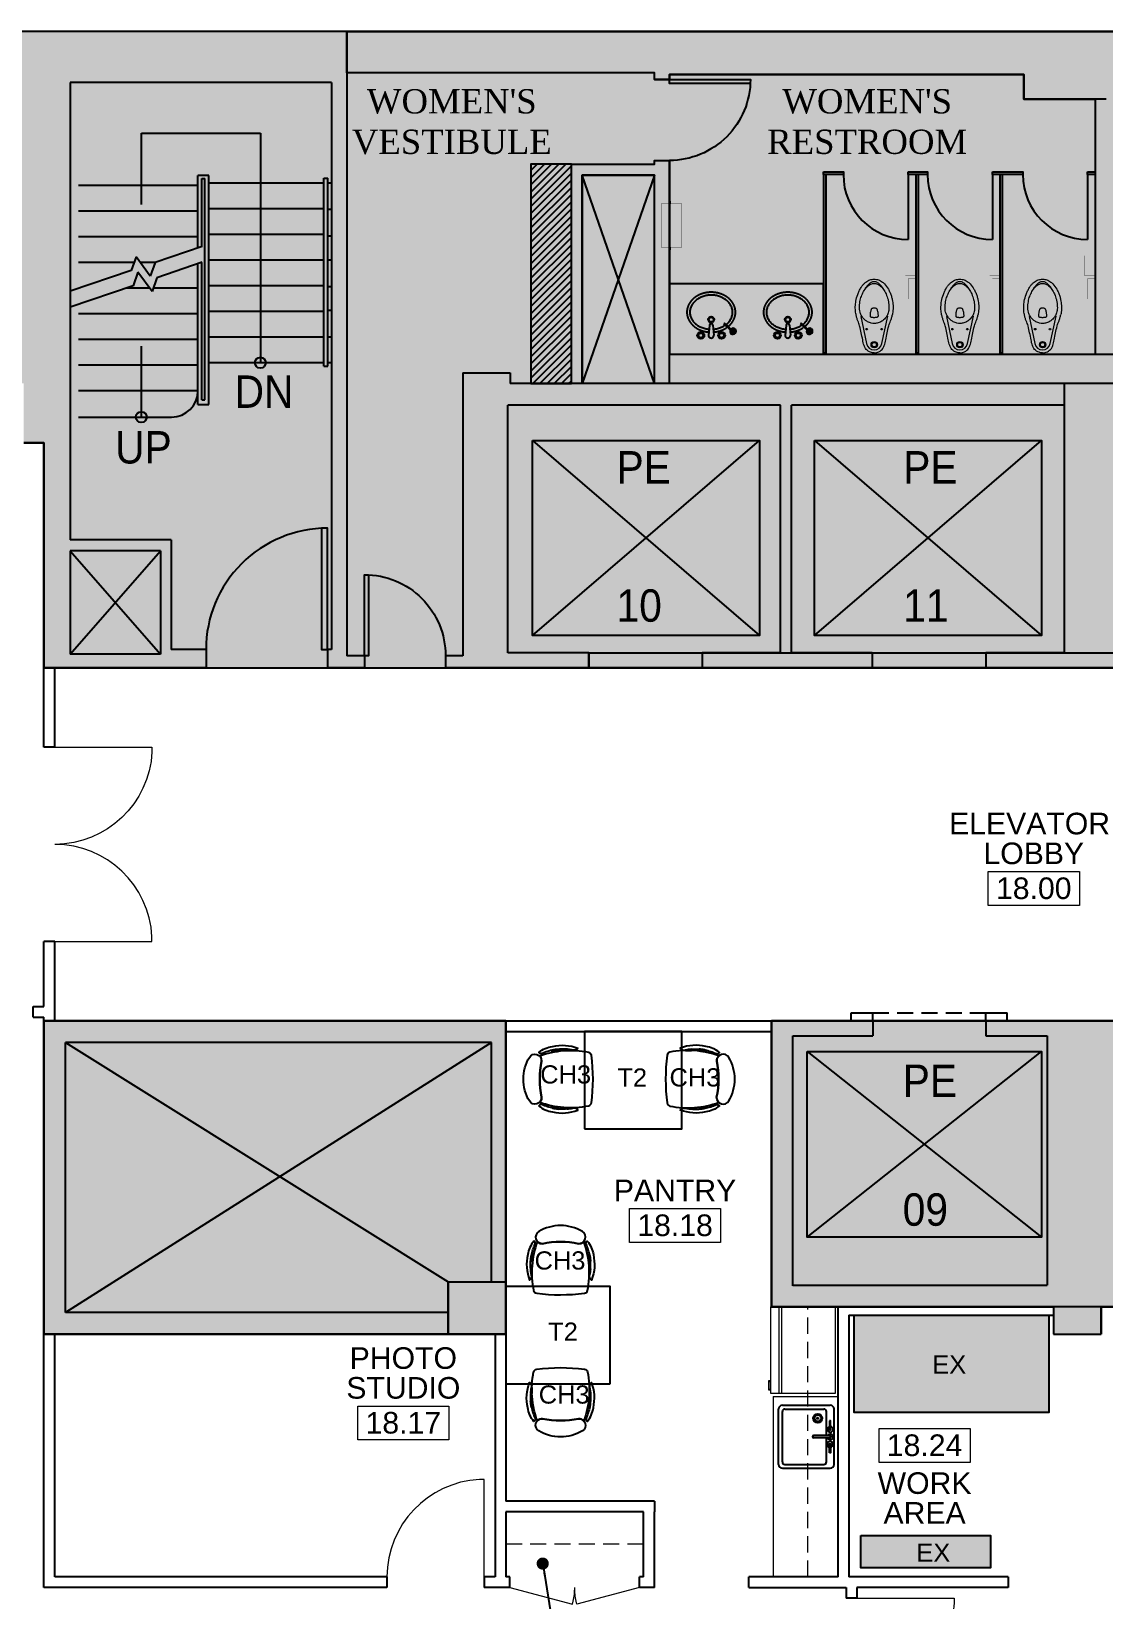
# Model space of a CAD drawing. Extents: x 7058 to 14872, y 5302 to 11550.
# Drawn here: x 7540 to 7937, y 6055 to 6635 of the extents above; entities that cross this region are included whole.
import ezdxf
from ezdxf.enums import TextEntityAlignment as Align

# ---------------------------------------------------------------- set-up
doc = ezdxf.new("R2010")
doc.units = 0
doc.header["$LTSCALE"] = 48
doc.header["$MEASUREMENT"] = 0
for name, pattern in [('CM-18$0$DASHED', [0.75, 0.5, -0.25]), ('CM-18$0$HIDDEN2', [0.1875, 0.125, -0.0625]), ('PM-18_1250 BRDWY$0$HIDDEN2', [0.1875, 0.125, -0.0625])]:
    doc.linetypes.add(name, pattern=pattern)
doc.layers.get('0').update_dxf_attribs({"linetype": 'CONTINUOUS'})
for name, color, linetype in [('A-FURN', 2, 'CONTINUOUS'), ('A-FURN-EX', 9, 'CONTINUOUS'), ('A-NOTE-TAGS', 4, 'CONTINUOUS'), ('CM-18$0$01-BS-1350LIBERTYAVE$0$PLUMBING', 3, 'CONTINUOUS'), ('CM-18$0$A-PART-WALL', 2, 'CONTINUOUS'), ('CM-18$0$A-PM-MILW', 1, 'CONTINUOUS'), ('CM-18$0$A-PM-WDHATCH', 2, 'CONTINUOUS'), ('CM-18$0$A-TEXT', 1, 'CONTINUOUS'), ('CM-18$0$A_Stair', 1, 'CONTINUOUS'), ('CM-18$0$C-Core', 3, 'CONTINUOUS'), ('CM-18$0$C-Door', 2, 'CONTINUOUS'), ('CM-18$0$C-Elev', 2, 'CONTINUOUS'), ('CM-18$0$C-Hatch', 1, 'CONTINUOUS'), ('CM-18$0$C-Plumb', 1, 'CONTINUOUS'), ('CM-18$0$C-Stair', 1, 'CONTINUOUS'), ('CM-18$0$C-Txt', 1, 'CONTINUOUS'), ('CM-18$0$CORE-30', 4, 'CONTINUOUS'), ('CM-18$0$CORE-33', 6, 'CONTINUOUS'), ('CM-18$0$NIC', 9, 'CONTINUOUS'), ('CM-18$0$survey', 212, 'CONTINUOUS'), ('PM-18_1250 BRDWY$0$A-Door', 2, 'CONTINUOUS'), ('PM-18_1250 BRDWY$0$A-PM-WALL', 4, 'CONTINUOUS'), ('PM-18_1250 BRDWY$0$A-WALL', 4, 'CONTINUOUS')]:
    doc.layers.add(name, color=color, linetype=linetype)
for name, color, linetype, lineweight in [('A-PM-RMNO', 1, 'CONTINUOUS', 13), ('PM-18_1250 BRDWY$0$A-PM-DOOR', 2, 'CONTINUOUS', 5), ('PM-18_1250 BRDWY$0$A-PM-MILL', 1, 'CONTINUOUS', 5), ('PM-18_1250 BRDWY$0$A-PM-OVHD', 2, 'PM-18_1250 BRDWY$0$HIDDEN2', 5), ('PM-18_1250 BRDWY$0$A-PM-PLUMB', 1, 'CONTINUOUS', 5)]:
    doc.layers.add(name, color=color, linetype=linetype, lineweight=lineweight)
doc.styles.add('ARIAL', font='ARIAL', dxfattribs={"height": 0.2})
doc.styles.add('CM-18$0$STANDARD', font='arial.ttf', dxfattribs={"width": 0.8})
doc.styles.add('CM-18$0$times', font='times.ttf', dxfattribs={"height": 12})
doc.styles.add('PM-18_1250 BRDWY$0$DIM', font='romans.shx')
doc.styles.add('ROM1-8', font='arial.ttf', dxfattribs={"height": 9})
doc.styles.add('TMP - ARIAL', font='arial.ttf')
doc.dimstyles.new('DIM1-8', dxfattribs={"dimtxt": 9, "dimasz": 0.125, "dimexe": 0.1875, "dimexo": 0.0625, "dimgap": 0.0625, "dimtad": 0, "dimdec": 0, "dimzin": 11, "dimdsep": 46, "dimlunit": 4, "dimtxsty": 'ROM1-8', "dimblk": 'OBLIQUE', "dimblk1": 'OBLIQUE', "dimblk2": 'T', "dimcen": 0.0625, "dimse1": 1, "dimse2": 1, "dimadec": 0, "dimazin": 0, "dimtfac": 0.0625, "dimtdec": 0, "dimtofl": 0, "dimtmove": 2, "dimatfit": 3, "dimldrblk": 'OBLIQUE', "dimfxl": 1, "dimfrac": 2, "dimtolj": 1, "dimtzin": 0, "dimarcsym": 0})

# ---------------------------------------------------------------- blocks, each defined once
blk = doc.blocks.new('A$C30697977')
at = {"lineweight": -3}
for points in [[(17.95, 23.8, 0.218659), (17.9, 21.76, -0.105326), (22.67, 9.24, 0.21866), (24.06, 7.75, -0.139284), (7.62, 0.01, -0.318289), (6.27, 0.73, -0.06355), (0, 17.22, -0.31825), (0.52, 18.65, -0.139284)], [(10.92, 23.72, -0.020017), (12.39, 24.04), (12.39, 24.04, -0.059393), (16.83, 24.3, 0.392684), (17.7, 25.08, 0.147428), (12.19, 25.41, 0.150253), (3.63, 21.44, 0.306383), (5.49, 21.33, -0.079429)], [(13.05, 23.51), (12.64, 24.08, 0.003473), (12.39, 24.04), (12.39, 24.04, 0.020017), (10.92, 23.72, 0.008931), (10.28, 23.54), (10.63, 23.02, -0.023605)], [(21.65, 24.66, -0.270736), (27.39, 9.57, -0.775393), (22.67, 9.24, 0.105326), (17.9, 21.76, -0.775392)], [(7.82, 22.14), (7.6, 22.5, 0.029992), (5.63, 21.41), (5.68, 21.31, -0.011877), (7.15, 21.88, -0.00681)], [(18.75, 3.14, 0.020017), (20.06, 3.87), (20.06, 3.87, 0.059393), (23.55, 6.63, -0.392684), (24.72, 6.63, -0.147428), (20.82, 2.72, -0.150253), (11.79, 0, -0.306383), (13.11, 1.32, 0.079429)], [(15.38, 2.26), (15.46, 1.84, -0.029992), (13.26, 1.34), (13.24, 1.45, 0.011877), (14.71, 2.01, 0.00681)], [(20.2, 4.71), (20.28, 4.01, -0.003473), (20.06, 3.87), (20.06, 3.87, -0.020017), (18.75, 3.14, -0.008931), (18.15, 2.85), (18.07, 3.47, 0.023605)]]:
    blk.add_lwpolyline(points, format="xyb", close=True, dxfattribs=at)
blk = doc.blocks.new('CM-18$0$RDM-Door')
blk.add_lwpolyline([(-0.049, 0.999), (-0.049, 0), (0, 0), (0, 1, 0.414214), (-1, 0)], format="xyb")
blk = doc.blocks.new('CM-18$0$A$C3844355F')
at = {"lineweight": 0}
for p, q in [((4.14, 23.8), (1.92, 13.73)), ((5.82, 24.24), (6.39, 25.24)), ((6.4, 23.22), (5.82, 24.24)), ((6.39, 25.24), (6.41, 25.26)), ((6.42, 25.26), (6.41, 25.26)), ((6.42, 25.26), (7.56, 25.26)), ((7.56, 25.26), (7.58, 25.26)), ((7.59, 25.24), (7.58, 25.26)), ((8.17, 24.24), (7.58, 23.22)), ((7.59, 25.24), (8.17, 24.24)), ((11.99, 13.84), (9.88, 23.8)), ((7.58, 23.22), (6.4, 23.22))]:
    blk.add_line(p, q, dxfattribs=at)
for centre, radius in [((6.99, 24.24), 1.17), ((6.99, 24.24), 0.827), ((4.24, 18.5), 0.281), ((9.74, 18.5), 0.281)]:
    blk.add_circle(centre, radius, dxfattribs=at)
blk.add_arc((7.01, 23.3), 2.91, 9.9732, 169.99299, dxfattribs=at)
for points in [[(6.99, 27.26), (6.32, 27.21), (5.67, 27.04), (4.79, 26.6), (4.04, 25.98), (3.5, 25.18), (3.25, 24.6), (2.72, 22.44), (1.6, 17.32), (1.31, 16.35), (0.91, 15.39), (0.55, 14.33), (0.25, 13.12)], [(6.99, 27.26), (7.66, 27.21), (8.31, 27.04), (9.19, 26.6), (9.94, 25.98), (10.48, 25.18), (10.73, 24.6), (11.26, 22.44), (12.38, 17.32), (12.67, 16.35), (13.07, 15.39), (13.43, 14.33), (13.73, 13.12)], [(13.73, 13.12), (13.89, 12.16), (13.98, 10.17), (13.77, 8.12), (13.1, 5.63), (12.54, 4.3), (11.88, 3.12), (11.53, 2.58), (10.8, 1.71), (10.06, 1.06), (9.32, 0.58), (8.57, 0.26), (7.8, 0.06), (6.99, 0), (6.18, 0.06), (5.41, 0.26), (4.66, 0.58), (3.92, 1.06), (3.18, 1.71), (1.76, 3.66), (1.13, 4.95), (0.63, 6.31), (0.31, 7.56), (0.01, 9.71), (0, 11.02), (0.1, 12.21), (0.25, 13.12)], [(5.85, 14), (6.22, 14.07), (6.73, 14.12), (6.99, 14.12), (7.33, 14.13), (7.72, 14.08), (8.13, 14), (8.25, 13.97), (8.35, 13.93), (8.43, 13.86), (8.49, 13.76), (8.53, 13.64), (8.53, 13.52), (8.43, 12.44), (8.3, 11.81), (8.19, 11.39), (8.11, 11.19), (8, 11.02), (7.86, 10.89), (7.48, 10.73), (6.99, 10.67), (6.5, 10.73), (6.13, 10.89), (5.99, 11.02), (5.87, 11.19), (5.8, 11.39), (5.63, 12.01), (5.53, 12.56), (5.47, 13.06), (5.45, 13.52), (5.46, 13.64), (5.49, 13.76), (5.56, 13.86), (5.64, 13.93), (5.73, 13.97), (5.85, 14)], [(3.66, 3.39), (5.04, 1.8), (5.74, 1.28), (6.34, 1.02), (6.99, 0.92), (7.64, 1.02), (8.49, 1.44), (9.44, 2.27), (10.31, 3.37)]]:
    blk.add_spline(points, degree=3, dxfattribs=at)
at = {"lineweight": 0, "start_tangent": (0.992674, 0.120826), "end_tangent": (0.99568, -0.092852)}
blk.add_spline([(6.99, 1.53), (7.58, 1.59), (8.18, 1.78), (8.77, 2.09), (9.34, 2.53), (10.68, 4.18), (11.56, 5.88), (12.16, 7.8), (12.45, 9.99), (12.44, 11.15), (12.25, 12.2), (11.84, 13.28), (11.37, 14.09), (10.45, 15.07), (9.48, 15.74), (8.71, 16.09), (8.08, 16.26), (6.99, 16.37), (6.48, 16.35), (5.91, 16.26), (4.5, 15.74), (3.88, 15.36), (3.21, 14.79), (2.62, 14.1), (1.94, 12.84), (1.55, 11.14), (1.54, 9.98), (1.65, 8.74), (1.88, 7.55), (2.61, 5.47), (3.56, 3.78), (4.65, 2.52), (5.22, 2.09), (5.8, 1.78), (6.41, 1.59), (6.99, 1.53)], degree=3, dxfattribs=at)
blk = doc.blocks.new('CM-18$0$SDP')
at = {"layer": 'CM-18$0$CORE-30', "color": 0, "linetype": 'Continuous'}
for p, q in [((8, 3.7), (102, 3.6)), ((102, -3.8), (102, 3.6)), ((8.1, -3.8), (102, -3.8))]:
    blk.add_line(p, q, dxfattribs=at)
blk.add_circle((0, 0), 4.999992, dxfattribs=at)
for centre, radius, start, end in [((0, 0), 25.999959, 8.181419, 351.595911), ((0, 0), 19.999968, 10.661147, 349.047231), ((0, 0), 9.999984, 21.715631, 337.666331), ((12.421409, -0.049997), 5.721638, 139.049594, 220.950431)]:
    blk.add_arc(centre, radius, start, end, dxfattribs=at)
blk = doc.blocks.new('*U180')
at = {"layer": 'CM-18$0$CORE-33', "color": 0, "linetype": 'Continuous'}
for p, q in [((42.5, 12.4), (-35.1, 20)), ((42.7, -12.6), (-33, -20))]:
    blk.add_line(p, q, dxfattribs=at)
for centre, radius, start, end in [((-34.909202, 0.018878), 20, 90.428336, 275.447825), ((42.590798, 0.011298), 12.5, 269.994397, 89.994397)]:
    blk.add_arc(centre, radius, start, end, dxfattribs=at)
blk = doc.blocks.new('CM-18$0$SINK-2')
at = {"linetype": 'CM-18$0$DASHED'}
for points in [[(2.5, 4.44, 0.002583), (2.43, 4.38, 0.050103), (1.31, 3.26, 0.05401), (0.48, 1.98, 0.05743), (-0.03, 0.6, 0.059465), (-0.2, -0.85, 0.059465), (-0.03, -2.29, 0.05743), (0.48, -3.67, 0.05401), (1.31, -4.95, 0.050103), (2.43, -6.07, 0.046459), (3.8, -6.99, 0.04353), (5.35, -7.68, 0.041523), (7.04, -8.1, 0.040512), (8.8, -8.24, 0.040512), (10.55, -8.1, 0.041523), (12.24, -7.68, 0.04353), (13.8, -6.99, 0.046459), (15.16, -6.07, 0.050103), (16.28, -4.95, 0.05401), (17.11, -3.67, 0.05743), (17.62, -2.29, 0.059465), (17.8, -0.85, 0.059465), (17.62, 0.6, 0.05743), (17.11, 1.98, 0.05401), (16.28, 3.26, 0.050103), (15.16, 4.38, 0.046459), (13.8, 5.3, 0.04353), (12.24, 5.98, 0.041523), (10.55, 6.41, 0.020592), (9.66, 6.51)], [(7.92, 6.51, 0.02035), (7.04, 6.41, 0.041523), (5.35, 5.98, 0.04353), (3.8, 5.3, 0.021411), (3.15, 4.91, 0.021411)]]:
    blk.add_lwpolyline(points, format="xyb", dxfattribs=at)
at = {"linetype": 'Continuous'}
for points in [[(3.32, 3.73, 0.005269), (3.19, 3.62, 0.050089), (2.2, 2.67, 0.054648), (1.47, 1.57, 0.05873), (1.02, 0.39, 0.061199), (0.87, -0.85, 0.061199), (1.02, -2.08, 0.05873), (1.47, -3.26, 0.054648), (2.2, -4.36, 0.050089), (3.19, -5.32, 0.045932), (4.39, -6.1, 0.042656), (5.76, -6.69, 0.040445), (7.25, -7.05, 0.039341), (8.8, -7.17, 0.039341), (10.34, -7.05, 0.040445), (11.83, -6.69, 0.042656), (13.2, -6.1, 0.045932), (14.4, -5.32, 0.050089), (15.39, -4.36, 0.054648), (16.12, -3.26, 0.05873), (16.57, -2.08, 0.061199), (16.73, -0.85, 0.061199), (16.57, 0.39, 0.05873), (16.12, 1.57, 0.054648), (15.39, 2.67, 0.050089), (14.4, 3.62, 0.045932), (13.2, 4.41, 0.042656), (11.83, 4.99, 0.040445), (10.34, 5.35, 0.020028), (9.56, 5.45)], [(8.02, 5.45, 0.019756), (7.25, 5.35, 0.040445), (5.76, 4.99, 0.042656), (4.39, 4.41, 0.030234), (3.58, 3.92, 0.030234)]]:
    blk.add_lwpolyline(points, format="xyb", dxfattribs=at)
for centre, radius in [((4.94, 7.73), 1.29), ((4.94, 7.73), 0.857), ((12.65, 7.73), 1.29), ((12.65, 7.73), 0.857), ((8.8, 1.89), 1.11), ((8.8, 1.89), 0.857)]:
    blk.add_circle(centre, radius, dxfattribs=at)
for name, p, xscale, yscale, zscale, rotation in [('CM-18$0$SDP', (0.72, 6.22), 0.04285884925987415, 0.04285884925987415, 0.04285876356274101, 318.8377430090977), ('*U180', (8.8, 6.01), 0.04928757809102535, 0.04928757809102535, 0.04928757809102535, 270)]:
    blk.add_blockref(name, p, dxfattribs=dict(at, xscale=xscale, yscale=yscale, zscale=zscale, rotation=rotation))
blk = doc.blocks.new('CM-18$0$18th fl survey')
at = {"layer": 'CM-18$0$survey'}
for p, q in [((269.31, 0), (269.31, -105.88)), ((918.56, 0), (269.31, 0)), ((269.31, -105.88), (373.81, -105.88)), ((373.81, -105.88), (373.81, -116)), ((391.44, -116), (391.44, -105.88)), ((391.44, -105.88), (491.19, -105.88)), ((373.81, -116), (391.44, -116))]:
    blk.add_line(p, q, dxfattribs=at)
for points in [[(0, 130.75), (0, 214.12), (-7.5, 214.12)], [(0, 130.75), (630.44, 130.75)], [(0, 0), (0, -116), (171, -116), (171, 0), (0, 0)]]:
    blk.add_lwpolyline(points, dxfattribs=at)
blk = doc.blocks.new('CM-18')
at = {"layer": 'CM-18$0$A-PM-MILW'}
h = blk.add_hatch(dxfattribs=at)
h.set_pattern_fill('ANSI31', color=256, scale=15, style=0)
h.set_pattern_definition([(45, (7722.8793, 6504.9874), (-1.325825, 1.325825), [])])
h.paths.add_polyline_path([(7737.88, 6586.24), (7722.88, 6586.24), (7722.88, 6504.99), (7737.88, 6504.99)])
at = {"layer": 'CM-18$0$C-Hatch'}
h = blk.add_hatch(color=256, dxfattribs=at)
h.paths.add_polyline_path([(7649.07, 6616.49), (7649.07, 6406.49), (7647.57, 6406.49), (7647.57, 6399.74), (7661.25, 6399.74), (7661.25, 6404.24), (7654.75, 6404.24), (7654.75, 6635.47), (7532.69, 6635.47), (7532.69, 6511.11), (7528.69, 6511.11), (7528.69, 6505.11), (7535.07, 6505.11), (7535.07, 6483.11), (7542.57, 6483.11), (7542.57, 6399.74), (7602.57, 6399.74), (7602.57, 6406.49), (7589.69, 6406.49), (7589.69, 6447.11), (7552.32, 6447.11), (7552.32, 6616.49)])
h.paths.add_polyline_path([(7585.69, 6443.11), (7585.69, 6404.74), (7552.32, 6404.74), (7552.32, 6443.11)], flags=16)
for points in [[(7654.75, 6635.47), (8315.82, 6635.47), (8315.82, 6620.75), (8297.07, 6620.75), (8297.07, 6553.69), (8299.19, 6553.69), (8299.19, 6549.49), (8279.88, 6549.49), (8279.88, 6561.32), (8279.88, 6593.24), (8274.51, 6593.24), (8274.51, 6605.49), (8214, 6605.49), (8214, 6618.99), (8157.88, 6618.99), (8157.88, 6617.11), (8153.88, 6617.11), (8153.88, 6618.99), (7971.25, 6618.99), (7971.25, 6516.36), (8153.88, 6516.37), (8153.88, 6581.11), (8157.88, 6581.11), (8157.88, 6569.11), (8242.38, 6569.11), (8242.38, 6545.05), (8238.38, 6545.05), (8238.38, 6565.11), (8159.38, 6565.11), (8159.38, 6504.99), (7768.63, 6504.99), (7768.63, 6582.24), (7741.88, 6582.24), (7741.88, 6504.99), (7737.88, 6504.99), (7737.88, 6586.24), (7768.63, 6586.24), (7768.63, 6587.65), (7774.13, 6587.65), (7774.13, 6515.9), (7961.07, 6515.9), (7961.07, 6615.47), (7935.79, 6615.47), (7935.79, 6610.4), (7905.38, 6610.4), (7905.38, 6619.53), (7774.13, 6619.53), (7774.13, 6617.65), (7768.63, 6617.65), (7768.63, 6620.15), (7654.75, 6620.15)], [(7931.75, 6515.9), (7935.79, 6515.9), (7935.79, 6610.4), (7931.75, 6610.4)], [(7815.32, 6496.99), (7815.32, 6405.24), (7786.25, 6405.24), (7786.25, 6399.74), (7849.25, 6399.74), (7849.25, 6405.24), (7819.32, 6405.24), (7819.32, 6496.99), (7920.32, 6496.99), (7920.32, 6504.99), (7715.13, 6504.99), (7715.13, 6508.99), (7697.63, 6508.99), (7697.63, 6404.24), (7691.25, 6404.24), (7691.25, 6399.74), (7744.25, 6399.74), (7744.25, 6405.24), (7714.32, 6405.24), (7714.32, 6496.99)], [(7937.32, 6504.99), (7920.32, 6504.99), (7920.32, 6405.24), (7891.25, 6405.24), (7891.25, 6399.74), (7974, 6399.74), (7974, 6405.24), (7937.32, 6405.24)], [(7744.25, 6405.24), (8188.19, 6405.24), (8188.19, 6399.74), (7744.25, 6399.74)], [(7934, 6163.09), (7916.38, 6163.09), (7916.38, 6152.99), (7934, 6152.99)]]:
    blk.add_hatch(color=256, dxfattribs=at).paths.add_polyline_path(points)
h = blk.add_hatch(color=256, dxfattribs=at)
h.paths.add_polyline_path([(7713.57, 6172.36), (7692.25, 6172.36), (7692.25, 6152.99), (7713.57, 6152.99)], flags=17)
h.paths.add_polyline_path([(7713.57, 6268.99), (7542.57, 6268.99), (7542.57, 6152.99), (7692.25, 6152.99), (7692.25, 6160.99), (7550.57, 6160.99), (7550.57, 6260.99), (7708.25, 6260.99), (7708.25, 6172.36), (7713.57, 6172.36)])
h = blk.add_hatch(color=256, dxfattribs=at)
h.paths.add_polyline_path([(7936, 6263.49), (7966.55, 6263.49), (7966.55, 6268.99), (7891.23, 6268.99), (7891.23, 6263.49), (7914, 6263.49), (7914, 6171.11), (7819.88, 6171.11), (7819.88, 6263.49), (7849.42, 6263.49), (7849.42, 6268.99), (7811.88, 6268.99), (7811.88, 6163.11), (7916.38, 6163.11), (7916.38, 6152.99), (7934, 6152.99), (7934, 6163.11), (7980.56, 6163.11), (7980.56, 6171.11), (7936, 6171.11)])
h.paths.add_polyline_path([(7934, 6163.09), (7916.38, 6163.09), (7916.38, 6152.99), (7934, 6152.99)], flags=17)
h.paths.add_polyline_path([(8051.13, 6163.09), (8033.75, 6163.09), (8033.75, 6152.99), (8051.13, 6152.99)])
h.paths.add_polyline_path([(8288.69, 6178.11), (8255.88, 6178.11), (8255.88, 6152.99), (8288.69, 6152.99)])
h.paths.add_polyline_path([(8461.13, 6268.99), (8327.05, 6268.99), (8327.05, 6262.99), (8351.94, 6262.99), (8351.94, 6158.36), (8288.69, 6158.36), (8288.69, 6152.99), (8461.13, 6152.99)])
h.paths.add_polyline_path([(8357.94, 6160.36), (8357.94, 6260.99), (8456.07, 6260.99), (8456.07, 6160.36)], flags=16)
h.paths.add_polyline_path([(8297.05, 6268.99), (8230.61, 6268.99), (8230.61, 6263.49), (8278.42, 6263.49), (8278.42, 6178.11), (8284.42, 6178.11), (8284.42, 6262.99), (8297.05, 6262.99)])
at = {"layer": 'CM-18$0$NIC'}
for points in [[(8469.63, 6635.47), (8345.57, 6635.47), (8345.57, 6630.61), (8315.82, 6630.61), (8315.82, 6635.47), (7532.69, 6635.47), (7532.69, 6505.11), (7535.07, 6505.11), (7535.07, 6483.11), (7542.57, 6483.11), (7542.57, 6399.74), (8296.63, 6399.74), (8296.63, 6507.99), (8278.75, 6507.99), (8278.75, 6504.99), (8242.38, 6504.99), (8242.38, 6569.11), (8157.88, 6569.11), (8157.88, 6618.99), (8214, 6618.99), (8214, 6605.49), (8274.51, 6605.49), (8274.51, 6593.24), (8279.88, 6593.24), (8288.13, 6549.49), (8344.19, 6549.49), (8344.19, 6545.69), (8350.63, 6545.69), (8350.63, 6394.94), (8464.25, 6394.94), (8464.25, 6478.13), (8469.63, 6476.04)], [(7542.57, 6268.99), (7713.57, 6268.99), (7713.57, 6152.99), (7542.57, 6152.99)], [(8461.13, 6268.99), (8461.13, 6152.99), (8255.88, 6152.99), (8255.88, 6163.09), (7811.88, 6163.09), (7811.88, 6268.99)]]:
    blk.add_hatch(color=256, dxfattribs=at).paths.add_polyline_path(points)
at = {"layer": 'CM-18$0$01-BS-1350LIBERTYAVE$0$PLUMBING', "const_width": 0.125}
blk.add_lwpolyline([(7774.13, 6555.52), (7771.13, 6555.52), (7771.13, 6571.56), (7774.13, 6571.56), (7774.13, 6572.56), (7774.69, 6572.56), (7774.69, 6571.56), (7778.69, 6571.56), (7778.69, 6555.56), (7774.69, 6555.56), (7774.69, 6554.56), (7774.13, 6554.56), (7774.13, 6571.56)], dxfattribs=at)
at = {"layer": 'CM-18$0$01-BS-1350LIBERTYAVE$0$PLUMBING', "const_width": 0.0625}
for points in [[(7861.51, 6544.9), (7861.51, 6552.4), (7865.32, 6552.4), (7865.32, 6544.9)], [(7892.68, 6544.9), (7892.68, 6552.4), (7896.49, 6552.4), (7896.49, 6544.9)], [(7927.94, 6544.9), (7927.94, 6552.4), (7931.75, 6552.4), (7931.75, 6544.9)], [(7862.51, 6536.34), (7862.51, 6543.84), (7865.32, 6543.84), (7865.32, 6536.34)], [(7893.68, 6536.34), (7893.68, 6543.84), (7896.49, 6543.84), (7896.49, 6536.34)], [(7928.94, 6536.34), (7928.94, 6543.84), (7931.75, 6543.84), (7931.75, 6536.34)]]:
    blk.add_lwpolyline(points, close=True, dxfattribs=at)
at = {"layer": 'CM-18$0$A-PART-WALL'}
for p, q in [((7862.53, 6582.4), (7862.53, 6558.4)), ((7893.7, 6582.4), (7893.7, 6558.4)), ((7928.97, 6582.4), (7928.97, 6558.4))]:
    blk.add_line(p, q, dxfattribs=at)
for points in [[(7831.17, 6583.4), (7838.53, 6583.4), (7838.53, 6582.4), (7831.17, 6582.4)], [(7831.17, 6582.4), (7831.17, 6516.4), (7832.17, 6516.4), (7832.17, 6582.4)], [(7862.53, 6583.4), (7869.7, 6583.4), (7869.7, 6582.4), (7862.53, 6582.4)], [(7865.32, 6582.4), (7865.32, 6516.4), (7866.32, 6516.4), (7866.32, 6582.4)], [(7893.7, 6583.4), (7904.97, 6583.4), (7904.97, 6582.4), (7893.7, 6582.4)], [(7896.49, 6582.4), (7896.49, 6516.4), (7897.49, 6516.4), (7897.49, 6582.4)], [(7928.97, 6583.4), (7931.75, 6583.4), (7931.75, 6582.4), (7928.97, 6582.4)]]:
    blk.add_lwpolyline(points, close=True, dxfattribs=at)
for centre in [(7862.53, 6582.4), (7893.7, 6582.4), (7928.97, 6582.4)]:
    blk.add_arc(centre, 24, 180, 270, dxfattribs=at)
at = {"layer": 'CM-18$0$A-PM-MILW', "linetype": 'Continuous'}
for p, q in [((7841.42, 6271.99), (7849.42, 6271.99)), ((7841.42, 6268.99), (7841.42, 6271.99)), ((7849.42, 6268.99), (7849.42, 6271.99)), ((7891.23, 6271.99), (7899.23, 6271.99)), ((7891.23, 6268.99), (7891.23, 6271.99)), ((7899.23, 6268.99), (7899.23, 6271.99))]:
    blk.add_line(p, q, dxfattribs=at)
at = {"layer": 'CM-18$0$A-PM-MILW', "linetype": 'CM-18$0$HIDDEN2'}
blk.add_line((7849.42, 6271.99), (7891.23, 6271.99), dxfattribs=at)
at = {"layer": 'CM-18$0$A-PM-MILW'}
blk.add_line((7891.23, 6268.99), (7966.55, 6268.99), dxfattribs=at)
blk.add_line((7891.23, 6268.99), (7966.55, 6268.99), dxfattribs=at)
blk.add_lwpolyline([(7737.88, 6586.24), (7722.88, 6586.24), (7722.88, 6504.99), (7737.88, 6504.99)], close=True, dxfattribs=at)
at = {"layer": 'CM-18$0$A-PM-WDHATCH'}
blk.add_lwpolyline([(7831.17, 6515.9), (7831.17, 6541.9), (7774.13, 6541.9), (7774.13, 6515.9)], close=True, dxfattribs=at)
at = {"layer": 'CM-18$0$A_Stair'}
for p, q in [((7576.72, 6551.95), (7574.91, 6546.88)), ((7581.91, 6544.8), (7576.72, 6551.95)), ((7601.19, 6555.78), (7583.73, 6549.87)), ((7574.91, 6546.88), (7552.32, 6539.23)), ((7577.39, 6546.32), (7575.58, 6541.25)), ((7582.58, 6539.17), (7577.39, 6546.32)), ((7583.73, 6549.87), (7581.91, 6544.8)), ((7601.19, 6549.93), (7584.4, 6544.24)), ((7575.58, 6541.25), (7552.32, 6533.38)), ((7584.4, 6544.24), (7582.58, 6539.17))]:
    blk.add_line(p, q, dxfattribs=at)
at = {"layer": 'CM-18$0$C-Core'}
for p, q in [((8315.82, 6635.47), (7532.69, 6635.47)), ((7654.75, 6635.47), (7654.75, 6404.24)), ((7552.32, 6616.49), (7552.32, 6447.11)), ((7649.07, 6616.49), (7552.32, 6616.49)), ((7649.07, 6616.49), (7649.07, 6406.49)), ((7768.63, 6620.15), (7654.75, 6620.15)), ((7768.63, 6617.65), (7768.63, 6620.15)), ((7768.63, 6617.65), (7774.13, 6617.65)), ((7774.13, 6617.65), (7774.13, 6619.53)), ((7774.13, 6619.53), (7905.38, 6619.53)), ((7905.38, 6619.53), (7905.38, 6610.4)), ((7905.38, 6610.4), (7931.75, 6610.4)), ((7931.75, 6610.4), (7931.75, 6515.9)), ((7768.63, 6587.65), (7774.13, 6587.65)), ((7768.63, 6586.24), (7768.63, 6587.65)), ((7774.13, 6504.99), (7774.13, 6587.65)), ((7737.88, 6504.99), (7737.88, 6586.24)), ((7737.88, 6586.24), (7768.63, 6586.24)), ((7741.88, 6504.99), (7741.88, 6582.24)), ((7741.88, 6582.24), (7768.63, 6582.24)), ((7768.63, 6582.24), (7741.88, 6504.99)), ((7768.63, 6504.99), (7741.88, 6582.24)), ((7768.63, 6504.99), (7768.63, 6582.24)), ((7774.13, 6515.9), (7931.75, 6515.9)), ((7697.63, 6508.99), (7715.13, 6508.99)), ((7697.63, 6508.99), (7697.63, 6404.24)), ((7715.13, 6508.99), (7715.13, 6504.99)), ((8278.75, 6504.99), (7715.13, 6504.99)), ((7920.32, 6504.99), (7920.32, 6405.24)), ((7714.32, 6405.24), (7714.32, 6496.99)), ((7815.32, 6496.99), (7714.32, 6496.99)), ((7815.32, 6405.24), (7815.32, 6496.99)), ((7819.32, 6405.24), (7819.32, 6496.99)), ((7920.32, 6496.99), (7819.32, 6496.99)), ((7542.57, 6483.11), (7535.07, 6483.11)), ((7542.57, 6483.11), (7542.57, 6399.74)), ((7589.69, 6447.11), (7552.32, 6447.11)), ((7585.69, 6443.11), (7552.32, 6443.11)), ((7552.32, 6443.11), (7585.69, 6404.74)), ((7552.32, 6404.74), (7585.69, 6443.11)), ((7552.32, 6443.11), (7552.32, 6404.74)), ((7585.69, 6443.11), (7585.69, 6404.74)), ((7589.69, 6447.11), (7589.69, 6406.49)), ((7585.69, 6404.74), (7552.32, 6404.74)), ((7602.57, 6406.49), (7589.69, 6406.49)), ((7602.57, 6406.49), (7602.57, 6399.74)), ((7647.57, 6406.49), (7647.57, 6399.74)), ((7649.07, 6406.49), (7647.57, 6406.49)), ((7661.25, 6404.24), (7654.75, 6404.24)), ((7661.25, 6404.24), (7661.25, 6399.74)), ((7697.63, 6404.24), (7691.25, 6404.24)), ((7691.25, 6404.24), (7691.25, 6399.74)), ((7744.25, 6405.24), (7714.32, 6405.24)), ((7744.25, 6405.24), (7744.25, 6399.74)), ((7815.32, 6405.24), (7786.25, 6405.24)), ((7786.25, 6405.24), (7786.25, 6399.74)), ((7849.25, 6405.24), (7819.32, 6405.24)), ((7849.25, 6405.24), (7849.25, 6399.74)), ((7920.32, 6405.24), (7891.25, 6405.24)), ((7891.25, 6405.24), (7891.25, 6399.74)), ((7602.57, 6399.74), (7542.57, 6399.74)), ((7661.25, 6399.74), (7647.57, 6399.74)), ((7744.25, 6399.74), (7691.25, 6399.74)), ((7786.25, 6399.74), (7849.25, 6399.74)), ((7891.25, 6399.74), (7974, 6399.74)), ((7891.25, 6399.74), (7974, 6399.74)), ((7937.32, 6399.74), (7920.32, 6399.74)), ((7542.57, 6152.99), (7542.57, 6268.99)), ((7713.57, 6268.99), (7542.57, 6268.99)), ((7713.57, 6172.36), (7713.57, 6268.99)), ((7811.88, 6163.11), (7811.88, 6268.99)), ((7811.88, 6268.99), (7849.42, 6268.99)), ((7849.42, 6268.99), (7849.42, 6263.49)), ((7891.23, 6268.99), (7891.23, 6263.49)), ((7819.88, 6170.86), (7819.88, 6263.49)), ((7819.88, 6263.49), (7849.42, 6263.49)), ((7891.23, 6263.49), (7914, 6263.49)), ((7914, 6263.49), (7914, 6171.11)), ((7708.25, 6260.99), (7550.57, 6160.99)), ((7550.57, 6260.99), (7692.25, 6172.36)), ((7708.25, 6260.99), (7550.57, 6260.99)), ((7550.57, 6160.99), (7550.57, 6260.99)), ((7708.25, 6172.36), (7708.25, 6260.99)), ((7713.57, 6172.36), (7713.57, 6152.99)), ((7819.88, 6171.11), (7914, 6171.11)), ((7811.88, 6163.11), (7916.38, 6163.11)), ((7916.38, 6163.11), (7811.88, 6163.11)), ((7916.38, 6163.11), (7916.38, 6152.99)), ((7934, 6163.11), (7980.56, 6163.11)), ((7934, 6163.11), (7934, 6152.99)), ((7980.56, 6163.11), (7934, 6163.11)), ((7692.25, 6160.99), (7550.57, 6160.99)), ((7692.25, 6152.99), (7542.57, 6152.99)), ((7916.38, 6152.99), (7934, 6152.99))]:
    blk.add_line(p, q, dxfattribs=at)
blk.add_lwpolyline([(7744.25, 6405.24), (8188.19, 6405.24), (8188.19, 6399.74), (7744.25, 6399.74)], close=True, dxfattribs=at)
for points in [[(7692.25, 6152.99), (7692.25, 6172.36), (7713.57, 6172.36)], [(7692.25, 6172.36), (7692.25, 6152.99), (7713.57, 6152.99)]]:
    blk.add_lwpolyline(points, dxfattribs=at)
at = {"layer": 'CM-18$0$C-Elev'}
for p, q in [((7723.49, 6411.69), (7807.49, 6483.94)), ((7723.49, 6483.94), (7807.49, 6411.69)), ((7827.87, 6483.94), (7911.87, 6411.69)), ((7827.87, 6411.69), (7911.87, 6483.94)), ((7825.18, 6257.59), (7911.87, 6188.84)), ((7825.18, 6188.84), (7911.87, 6257.59))]:
    blk.add_line(p, q, dxfattribs=at)
for points in [[(7723.49, 6483.94), (7807.49, 6483.94), (7807.49, 6411.69), (7723.49, 6411.69)], [(7827.87, 6483.94), (7911.87, 6483.94), (7911.87, 6411.69), (7827.87, 6411.69)], [(7825.18, 6257.59), (7911.87, 6257.59), (7911.87, 6188.84), (7825.18, 6188.84)]]:
    blk.add_lwpolyline(points, close=True, dxfattribs=at)
at = {"layer": 'CM-18$0$C-Hatch'}
for points in [[(8159.38, 6504.99), (7768.63, 6504.99), (7768.63, 6582.24), (7741.88, 6582.24), (7741.88, 6504.99), (7737.88, 6504.99), (7737.88, 6586.24), (7768.63, 6586.24), (7768.63, 6587.65), (7774.13, 6587.65), (7774.13, 6515.9), (7961.07, 6515.9)], [(7935.79, 6610.4), (7905.38, 6610.4), (7905.38, 6619.53), (7774.13, 6619.53), (7774.13, 6617.65), (7768.63, 6617.65), (7768.63, 6620.15), (7654.75, 6620.15), (7654.75, 6635.47), (8315.82, 6635.47)]]:
    blk.add_lwpolyline(points, dxfattribs=at)
at = {"layer": 'CM-18$0$C-Stair'}
for p, q in [((7578.64, 6571.36), (7578.64, 6597.74)), ((7578.64, 6597.74), (7622.69, 6597.74)), ((7622.69, 6597.74), (7622.69, 6512.74)), ((7603.58, 6582.05), (7599.58, 6582.05)), ((7599.58, 6555.24), (7599.58, 6582.05)), ((7601.08, 6581), (7602.08, 6581)), ((7603.58, 6497.32), (7603.58, 6582.05)), ((7646.19, 6511.41), (7646.19, 6581.04)), ((7646.19, 6581.04), (7647.69, 6581.04)), ((7647.69, 6511.41), (7647.69, 6581.04)), ((7599.58, 6578.36), (7555.32, 6578.36)), ((7601.08, 6555.75), (7601.08, 6580.93)), ((7602.08, 6499.02), (7602.08, 6580.93)), ((7646.19, 6579.24), (7603.58, 6579.24)), ((7649.19, 6579.24), (7647.69, 6579.24)), ((7646.19, 6569.74), (7603.58, 6569.74)), ((7649.19, 6569.45), (7647.69, 6569.45)), ((7599.58, 6568.86), (7555.32, 6568.86)), ((7599.58, 6559.36), (7555.32, 6559.36)), ((7646.19, 6560.24), (7603.58, 6560.24)), ((7649.19, 6559.58), (7647.69, 6559.58)), ((7575.98, 6549.86), (7555.32, 6549.86)), ((7583.73, 6549.86), (7578.23, 6549.86)), ((7599.58, 6497.32), (7599.58, 6549.39)), ((7601.08, 6499.02), (7601.08, 6549.89)), ((7646.19, 6550.74), (7603.58, 6550.74)), ((7649.19, 6550.74), (7647.69, 6550.74)), ((7581.72, 6540.36), (7573.22, 6540.36)), ((7599.58, 6540.36), (7583.01, 6540.36)), ((7646.19, 6541.24), (7603.58, 6541.24)), ((7649.19, 6540.87), (7647.69, 6540.87)), ((7599.58, 6530.86), (7555.32, 6530.86)), ((7646.19, 6531.74), (7603.58, 6531.74)), ((7649.19, 6532.11), (7647.69, 6532.11)), ((7599.58, 6521.36), (7555.32, 6521.36)), ((7578.61, 6518.86), (7578.61, 6492.61)), ((7646.19, 6522.24), (7603.58, 6522.24)), ((7649.19, 6522.24), (7647.69, 6522.24)), ((7599.58, 6511.86), (7555.32, 6511.86)), ((7646.19, 6512.74), (7603.58, 6512.74)), ((7646.19, 6511.41), (7647.69, 6511.41)), ((7649.19, 6512.74), (7647.69, 6512.74)), ((7599.58, 6502.36), (7555.32, 6502.36)), ((7599.58, 6497.32), (7603.58, 6497.32)), ((7601.08, 6499.02), (7602.08, 6499.02)), ((7555.32, 6492.61), (7589.83, 6492.61))]:
    blk.add_line(p, q, dxfattribs=at)
for centre in [(7622.69, 6512.74), (7578.61, 6492.61)]:
    blk.add_circle(centre, 2, dxfattribs=at)
blk.add_arc((7589.83, 6502.36), 9.75, 270, 0, dxfattribs=at)
for points in [[(7580.64, 6571.36), (7576.64, 6571.36), (7578.64, 6559.36)], [(7576.61, 6518.86), (7580.61, 6518.86), (7578.61, 6530.86)]]:
    blk.add_solid(points, dxfattribs=at)
at = {"layer": 'CM-18$0$NIC'}
for points in [[(8469.63, 6635.47), (8345.57, 6635.47), (8345.57, 6630.61), (8315.82, 6630.61), (8315.82, 6635.47), (7532.69, 6635.47)], [(7535.07, 6483.11), (7542.57, 6483.11), (7542.57, 6399.74), (8296.63, 6399.74), (8296.63, 6507.99), (8278.75, 6507.99), (8278.75, 6504.99), (8242.38, 6504.99), (8242.38, 6569.11), (8157.88, 6569.11), (8157.88, 6618.99), (8214, 6618.99), (8214, 6605.49), (8274.51, 6605.49), (8274.51, 6593.24), (8279.88, 6593.24), (8288.13, 6549.49), (8344.19, 6549.49), (8344.19, 6545.69), (8350.63, 6545.69), (8350.63, 6394.94), (8464.25, 6394.94)]]:
    blk.add_lwpolyline(points, dxfattribs=at)
for points in [[(7542.57, 6268.99), (7713.57, 6268.99), (7713.57, 6152.99), (7542.57, 6152.99)], [(7542.57, 6268.99), (7713.57, 6268.99), (7713.57, 6152.99), (7542.57, 6152.99)], [(8461.13, 6268.99), (8461.13, 6152.99), (8255.88, 6152.99), (8255.88, 6163.09), (7811.88, 6163.09), (7811.88, 6268.99)]]:
    blk.add_lwpolyline(points, close=True, dxfattribs=at)
at = {"layer": 'CM-18$0$C-Door', "xscale": -30, "yscale": 30, "zscale": 30, "rotation": 270}
blk.add_blockref('CM-18$0$RDM-Door', (7774.13, 6617.65), dxfattribs=at)
at = {"layer": 'CM-18$0$C-Door'}
for p, xscale, yscale, zscale in [((7647.57, 6406.49), 45, 45, 45), ((7661.25, 6404.24), -30, 30, 30)]:
    blk.add_blockref('CM-18$0$RDM-Door', p, dxfattribs=dict(at, xscale=xscale, yscale=yscale, zscale=zscale))
at = {"layer": 'CM-18$0$C-Plumb', "rotation": 180}
for name, p in [('CM-18$0$A$C3844355F', (7856.95, 6543.67)), ('CM-18$0$A$C3844355F', (7888.66, 6543.67)), ('CM-18$0$A$C3844355F', (7919.29, 6543.67)), ('CM-18$0$SINK-2', (7798.41, 6530.6)), ('CM-18$0$SINK-2', (7826.77, 6530.6))]:
    blk.add_blockref(name, p, dxfattribs=at)
at = {"layer": 'CM-18$0$survey'}
blk.add_blockref('CM-18$0$18th fl survey', (7542.57, 6268.99), dxfattribs=at)
at = {"layer": 'CM-18$0$A-TEXT', "linetype": 'Continuous', "char_height": 9, "width": 47.6175, "attachment_point": 8, "style": 'CM-18$0$times'}
for s, insert in [("WOMEN'S VESTIBULE", (7693.56, 6589.86)), ("WOMEN'S RESTROOM", (7847.35, 6589.94))]:
    blk.add_mtext(s, dxfattribs=dict(at, insert=insert))
at = {"layer": 'CM-18$0$C-Txt', "linetype": 'Continuous', "style": 'CM-18$0$STANDARD', "width": 0.9}
for s, p in [('DN', (7613.16, 6496.03)), ('UP', (7568.93, 6475.42)), ('PE', (7754.56, 6468.01)), ('PE', (7860.7, 6468.01)), ('10', (7754.56, 6416.82)), ('11', (7860.7, 6416.82)), ('PE', (7860.51, 6240.79)), ('09', (7860.51, 6193.1))]:
    blk.add_text(s, height=12, dxfattribs=at).set_placement(p)
blk = doc.blocks.new('PM-18_1250 BRDWY$0$DOOR DOUBLE 36 90DGR')
at = {"layer": 'PM-18_1250 BRDWY$0$A-PM-DOOR', "flags": 128}
for points in [[(4, 0), (4, 36), (5.75, 36, -0.399169), (40, 0)], [(76, 0), (76, 36), (74.25, 36, 0.399169), (40, 0)]]:
    blk.add_lwpolyline(points, format="xyb", dxfattribs=at)
at = {"layer": 'PM-18_1250 BRDWY$0$A-PM-WALL'}
for p, q in [((4, 0), (4, -4)), ((76, 0), (76, -4))]:
    blk.add_line(p, q, dxfattribs=at)
blk = doc.blocks.new('PM-18_1250 BRDWY$0$fridge')
for p, q in [((32, -19.96), (0, -19.96)), ((32, -20.97), (0, -20.97))]:
    blk.add_line(p, q)
for points in [[(0, 0), (32, 0), (32, -24), (0, -24)], [(1.25, -24), (4.52, -24), (4.52, -24.78), (1.25, -24.78)], [(1.42, -24.58), (4.34, -24.58), (4.34, -24), (1.42, -24)]]:
    blk.add_lwpolyline(points, close=True)
at = {"insert": (431.82, 626.44), "char_height": 6, "width": 72, "attachment_point": 4, "style": 'PM-18_1250 BRDWY$0$DIM'}
blk.add_mtext('\\A1;', dxfattribs=at)
blk = doc.blocks.new('PM-18_1250 BRDWY$0$DOOR SINGLE 36 90DGR')
at = {"layer": 'PM-18_1250 BRDWY$0$A-PM-DOOR', "flags": 128}
blk.add_lwpolyline([(4, 0), (4, 36), (5.75, 36, -0.399169), (40, 0)], format="xyb", dxfattribs=at)
at = {"layer": 'PM-18_1250 BRDWY$0$A-PM-WALL'}
for p, q in [((4, 0), (4, -4)), ((40, 0), (40, -4))]:
    blk.add_line(p, q, dxfattribs=at)
blk = doc.blocks.new('PM-18_1250 BRDWY$0$Sink-11Pantry')
at = {"lineweight": -3}
for p, q in [((-12.5, 20.59), (-12.5, 1.59)), ((-11, 22.09), (11, 22.09)), ((-11, 19.59), (-11, 4.09)), ((-10, 20.59), (10, 20.59)), ((11, 19.59), (11, 4.09)), ((12.5, 20.59), (12.5, 1.59)), ((-0.47, 1.78), (-0.47, 8.11)), ((0.47, 1.78), (0.47, 8.11)), ((-11, 0.09), (11, 0.09)), ((-10, 3.09), (-0.47, 3.09)), ((0.47, 3.09), (10, 3.09))]:
    blk.add_line(p, q, dxfattribs=at)
for points in [[(-6.42, 1.86), (-2.84, 1.86), (-2.84, 1.48), (-6.42, 1.48)], [(6.39, 1.86), (2.81, 1.86), (2.81, 1.48), (6.39, 1.48)]]:
    blk.add_lwpolyline(points, close=True, dxfattribs=at)
for centre, radius in [((7.37, 6.53), 1.79), ((7.37, 6.53), 1.29), ((7.37, 6.58), 0.282)]:
    blk.add_circle(centre, radius, dxfattribs=at)
for centre, radius, start, end in [((-11, 20.59), 1.5, 90, 180), ((-10, 19.59), 1, 90, 180), ((10, 19.59), 1, 0, 90), ((11, 20.59), 1.5, 0, 90), ((0, 8.11), 0.473, 0, 180), ((-11, 1.59), 1.5, 180, 270), ((-10, 4.09), 1, 180, 270), ((-3, 1.65), 1.11, 188.80423, 169.04674), ((-0.04, 1.59), 1.1, 113.19204, 62.39419), ((0, 1.78), 0.473, 180, 0), ((2.97, 1.59), 1.1, 14.30423, 354.3283), ((10, 4.09), 1, 270, 0), ((11, 1.59), 1.5, 270, 0)]:
    blk.add_arc(centre, radius, start, end, dxfattribs=at)
blk = doc.blocks.new('PM-18_1250 BRDWY$0$DOOR DOUBLE 24 30DGR')
at = {"layer": 'PM-18_1250 BRDWY$0$A-PM-DOOR', "flags": 128}
for points in [[(4, 0), (27.18, 6.21), (27.48, 5.08, -0.052955), (28, 0)], [(52, 0), (28.82, 6.21), (28.52, 5.08, 0.052955), (28, 0)]]:
    blk.add_lwpolyline(points, format="xyb", dxfattribs=at)
at = {"layer": 'PM-18_1250 BRDWY$0$A-WALL'}
for p, q in [((4, 0), (4, -4)), ((52, 0), (52, -4))]:
    blk.add_line(p, q, dxfattribs=at)
blk = doc.blocks.new('PM-18_1250 BRDWY')
at = {"layer": 'PM-18_1250 BRDWY$0$A-PM-MILL'}
blk.add_line((7814.57, 6129.9), (7838.57, 6129.9), dxfattribs=at)
blk.add_lwpolyline([(7814.57, 6129.9), (7814.57, 6063.11), (7838.57, 6063.11)], dxfattribs=at)
at = {"layer": 'PM-18_1250 BRDWY$0$A-PM-OVHD'}
for p, q in [((7827.4, 6063.11), (7827.4, 6163.09)), ((7766.57, 6075.11), (7715.57, 6075.11))]:
    blk.add_line(p, q, dxfattribs=at)
at = {"layer": 'PM-18_1250 BRDWY$0$A-PM-WALL'}
for p, q in [((7544.57, 6370.36), (7544.57, 6399.74)), ((7548.57, 6370.36), (7548.57, 6399.74)), ((7544.57, 6274.36), (7544.57, 6298.36)), ((7548.57, 6268.99), (7548.57, 6298.36)), ((7540.57, 6270.36), (7540.57, 6274.36)), ((7540.57, 6274.36), (7544.57, 6274.36)), ((7540.57, 6270.36), (7544.57, 6270.36)), ((7544.57, 6268.99), (7544.57, 6270.36)), ((7715.57, 6268.99), (7813.88, 6268.99)), ((7715.57, 6264.99), (7813.88, 6264.99)), ((7838.57, 6063.11), (7838.57, 6163.09)), ((7842.57, 6159.97), (7842.57, 6063.11)), ((7842.57, 6159.97), (7918.38, 6159.97)), ((7544.57, 6059.11), (7544.57, 6152.99)), ((7548.57, 6063.11), (7548.57, 6152.99)), ((7711.57, 6152.99), (7711.57, 6063.11)), ((7715.57, 6152.99), (7715.57, 6091.11)), ((7770.57, 6091.11), (7715.57, 6091.11)), ((7770.57, 6091.11), (7770.57, 6087.11)), ((7766.57, 6087.11), (7715.57, 6087.11)), ((7715.57, 6087.11), (7715.57, 6063.11)), ((7766.57, 6063.11), (7766.57, 6087.11)), ((7770.57, 6059.11), (7770.57, 6087.11)), ((7671.57, 6059.11), (7544.57, 6059.11)), ((7671.57, 6063.11), (7548.57, 6063.11)), ((7711.57, 6063.11), (7707.57, 6063.11)), ((7717.07, 6059.11), (7707.57, 6059.11)), ((7717.07, 6063.11), (7715.57, 6063.11)), ((7766.57, 6063.11), (7765.07, 6063.11)), ((7770.57, 6059.11), (7765.07, 6059.11)), ((7770.57, 6063.11), (7770.57, 6063.11)), ((7805.57, 6059.11), (7805.57, 6063.11)), ((7838.57, 6063.11), (7805.57, 6063.11)), ((7805.57, 6059.11), (7841.57, 6059.11)), ((7841.57, 6059.11), (7841.57, 6055.11)), ((7901.57, 6063.12), (7842.57, 6063.11)), ((7901.57, 6059.11), (7845.57, 6059.11)), ((7845.57, 6059.11), (7845.57, 6055.11)), ((7868.69, 6063.12), (7868.69, 6063.11)), ((7901.57, 6063.12), (7901.57, 6059.11))]:
    blk.add_line(p, q, dxfattribs=at)
at = {"layer": 'PM-18_1250 BRDWY$0$A-Door', "xscale": -1, "rotation": 270}
blk.add_blockref('PM-18_1250 BRDWY$0$DOOR DOUBLE 36 90DGR', (7548.57, 6294.36), dxfattribs=at)
at = {"layer": 'PM-18_1250 BRDWY$0$A-Door', "xscale": -1}
blk.add_blockref('PM-18_1250 BRDWY$0$DOOR SINGLE 36 90DGR', (7711.57, 6063.11), dxfattribs=at)
at = {"layer": 'PM-18_1250 BRDWY$0$A-Door'}
for name, p, rotation in [('PM-18_1250 BRDWY$0$DOOR DOUBLE 24 30DGR', (7769.07, 6059.11), 180), ('PM-18_1250 BRDWY$0$DOOR SINGLE 36 90DGR', (7845.57, 6059.11), 270)]:
    blk.add_blockref(name, p, dxfattribs=dict(at, rotation=rotation))
at = {"layer": 'PM-18_1250 BRDWY$0$A-PM-MILL', "xscale": -1, "rotation": 270}
blk.add_blockref('PM-18_1250 BRDWY$0$fridge', (7837.57, 6131.09), dxfattribs=at)
at = {"layer": 'PM-18_1250 BRDWY$0$A-PM-MILL', "rotation": 270}
blk.add_blockref('PM-18_1250 BRDWY$0$fridge', (7496.57, 6141.11), dxfattribs=at)
at = {"layer": 'PM-18_1250 BRDWY$0$A-PM-PLUMB', "xscale": 0.9321085802102971, "yscale": 0.9321085802102971, "zscale": 0.9321085802102971, "rotation": 90}
blk.add_blockref('PM-18_1250 BRDWY$0$Sink-11Pantry', (7837.16, 6114.94), dxfattribs=at)
blk = doc.blocks.new('A$C1D8D6E40')
blk.add_lwpolyline([(79.52, 13.48), (79.52, 0.96), (45.77, 0.96), (45.77, 13.48)], close=True)
at = {"style": 'ARIAL'}
for tag, p in [('ROOM_NAME_UPPER', (62.64, 28.3)), ('ROOM_NAME_LOWER', (62.64, 17.26)), ('ROOM_NUMBER', (62.64, 3.32))]:
    blk.add_attdef(tag, text='', height=8, dxfattribs=at).set_placement(p, align=Align.CENTER)
blk = doc.blocks.new('_Oblique')
at = {"color": 0, "linetype": 'ByBlock', "lineweight": -2}
blk.add_line((-0.5, -0.5), (0.5, 0.5), dxfattribs=at)
blk = doc.blocks.new('T')
at = {"lineweight": -3}
for p, q in [((0, 1.5), (0, -1.5)), ((-1.5, 0), (1.5, 0)), ((1.06, 1.06), (-1.06, -1.06))]:
    blk.add_line(p, q, dxfattribs=at)

msp = doc.modelspace()

# ---------------------------------------------------------------- hatches: boundary and pattern name
at = {"layer": 'A-FURN-EX'}
h = msp.add_hatch(color=256, dxfattribs=at)
h.dxf.hatch_style = 1
h.paths.add_polyline_path([(7916.56, 6159.97), (7916.56, 6123.97), (7844.56, 6123.97), (7844.56, 6159.97)])
h.paths.add_polyline_path([(7847.04, 6078.41), (7895.04, 6078.41), (7895.04, 6066.41), (7847.04, 6066.41)])

# ---------------------------------------------------------------- linework, layer by layer
at = {"layer": 'A-FURN'}
for points in [[(7744.72, 6228.99), (7780.72, 6228.99), (7780.72, 6264.99), (7744.72, 6264.99)], [(7754.25, 6134.55), (7754.25, 6170.55), (7715.57, 6170.55), (7715.57, 6134.55)], [(7916.56, 6159.97), (7916.56, 6123.97), (7844.56, 6123.97), (7844.56, 6159.97)], [(7847.04, 6078.41), (7895.04, 6078.41), (7895.04, 6066.41), (7847.04, 6066.41)]]:
    msp.add_lwpolyline(points, close=True, dxfattribs=at)

# ---------------------------------------------------------------- block references
for name, p in [('CM-18', (2, 0)), ('PM-18_1250 BRDWY', (0, 0))]:
    msp.add_blockref(name, p)
for p, rotation in [((7753.29, 6254.68), 159.1703064211518), ((7728.56, 6146.11), 249.1703064211518)]:
    msp.add_blockref('A$C30697977', p, dxfattribs=dict(at, rotation=rotation))
at = {"layer": 'A-FURN', "xscale": -1}
for p, rotation in [((7769.16, 6254.68), 200.8296935788481), ((7728.56, 6161.98), 290.8296935788481)]:
    msp.add_blockref('A$C30697977', p, dxfattribs=dict(at, rotation=rotation))
at = {"layer": 'A-PM-RMNO'}
ref = msp.add_blockref('A$C1D8D6E40', (7848.39, 6310.78), dxfattribs=at)
ref.add_attrib('ROOM_NAME_UPPER', 'ELEVATOR ', dxfattribs={"layer": '0', "height": 8, "style": 'ARIAL'}).set_placement((7911.03, 6338.07), align=Align.CENTER)
ref.add_attrib('ROOM_NAME_LOWER', 'LOBBY', dxfattribs={"layer": '0', "height": 8, "style": 'ARIAL'}).set_placement((7911.03, 6327.03), align=Align.CENTER)
ref.add_attrib('ROOM_NUMBER', '18.00', dxfattribs={"layer": '0', "height": 8, "style": 'ARIAL'}).set_placement((7911.03, 6314.1), align=Align.CENTER)
ref = msp.add_blockref('A$C1D8D6E40', (7715.59, 6185.96), dxfattribs=at)
ref.add_attrib('ROOM_NAME_LOWER', 'PANTRY', dxfattribs={"layer": '0', "height": 8, "style": 'ARIAL'}).set_placement((7778.23, 6202.2), align=Align.CENTER)
ref.add_attrib('ROOM_NUMBER', '18.18', dxfattribs={"layer": '0', "height": 8, "style": 'ARIAL'}).set_placement((7778.23, 6189.28), align=Align.CENTER)
ref = msp.add_blockref('A$C1D8D6E40', (7614.99, 6112.82), dxfattribs=at)
ref.add_attrib('ROOM_NAME_UPPER', 'PHOTO', dxfattribs={"layer": '0', "height": 8, "style": 'ARIAL'}).set_placement((7677.63, 6140.1), align=Align.CENTER)
ref.add_attrib('ROOM_NAME_LOWER', 'STUDIO', dxfattribs={"layer": '0', "height": 8, "style": 'ARIAL'}).set_placement((7677.63, 6129.06), align=Align.CENTER)
ref.add_attrib('ROOM_NUMBER', '18.17', dxfattribs={"layer": '0', "height": 8, "style": 'ARIAL'}).set_placement((7677.63, 6116.14), align=Align.CENTER)
ref = msp.add_blockref('A$C1D8D6E40', (7807.97, 6104.49), dxfattribs=at)
ref.add_attrib('ROOM_NAME_UPPER', 'WORK', dxfattribs={"layer": '0', "height": 8, "style": 'ARIAL'}).set_placement((7870.61, 6093.79), align=Align.CENTER)
ref.add_attrib('ROOM_NAME_LOWER', 'AREA', dxfattribs={"layer": '0', "height": 8, "style": 'ARIAL'}).set_placement((7870.61, 6082.75), align=Align.CENTER)
ref.add_attrib('ROOM_NUMBER', '18.24', dxfattribs={"layer": '0', "height": 8, "style": 'ARIAL'}).set_placement((7870.61, 6107.81), align=Align.CENTER)

# ---------------------------------------------------------------- texts
at = {"layer": 'A-NOTE-TAGS', "char_height": 6.7412, "attachment_point": 4, "style": 'TMP - ARIAL'}
for s, insert in [('CH3^I^I^I^I^I', (7728.31, 6249.1)), ('T2^I^I^I^I^I', (7756.87, 6247.99)), ('CH3^I^I^I^I^I', (7776.17, 6248.02)), ('CH3^I^I^I^I^I', (7726.21, 6180.2)), ('T2^I^I^I^I^I', (7731.26, 6153.88)), ('EX^I^I^I^I^I', (7873.45, 6141.72)), ('CH3^I^I^I^I^I', (7727.75, 6130.55)), ('EX^I^I^I^I^I', (7867.57, 6072.03))]:
    msp.add_mtext(s, dxfattribs=dict(at, insert=insert))

# ---------------------------------------------------------------- leaders
at = {"layer": 'A-PM-RMNO', "lineweight": -3}
msp.add_leader([(7729.23, 6067.98), (7736.11, 6025.12), (7753.46, 6025.12)], dimstyle='DIM1-8', override={"dimasz": 4.5, "dimgap": 2, "dimldrblk": 'Dot'}, dxfattribs=at)

doc.saveas('drawing.dxf')
